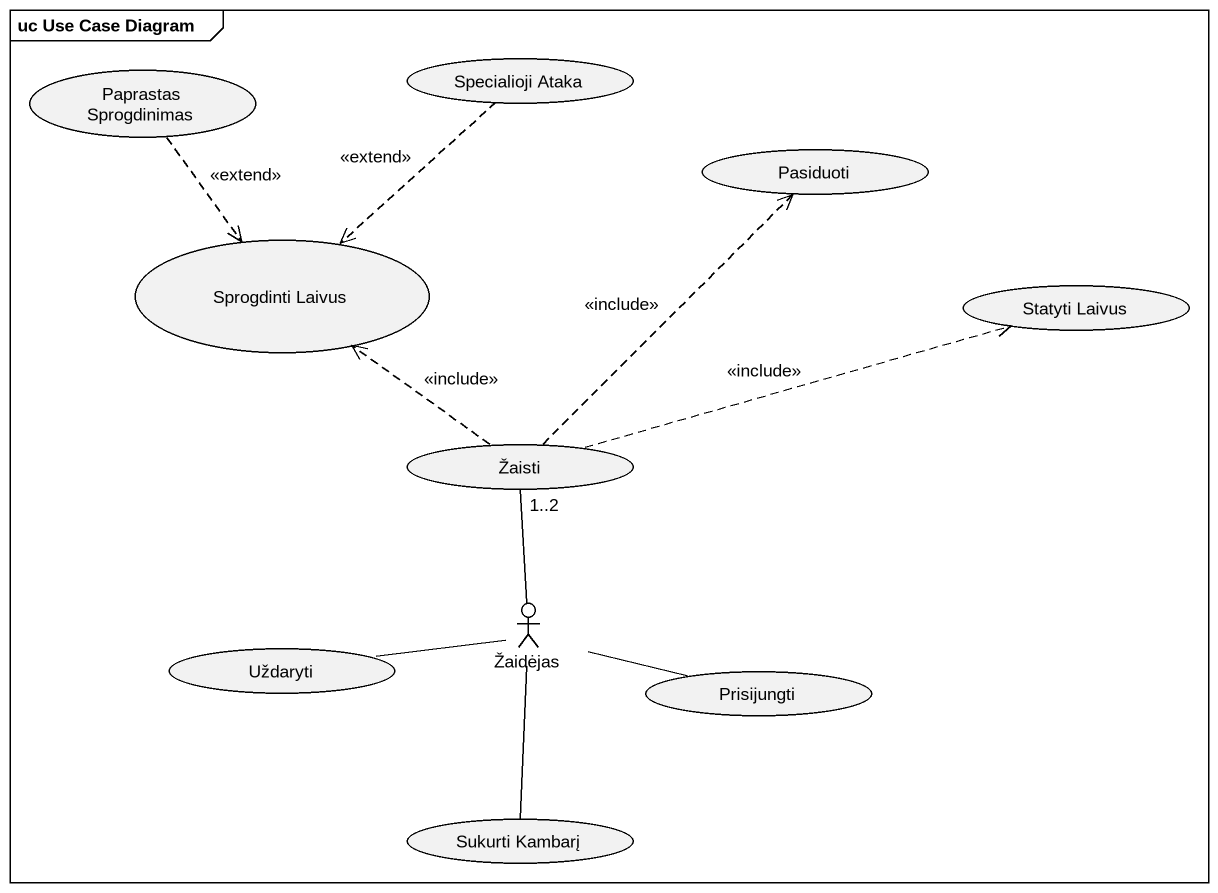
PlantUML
@startuml
mainframe uc Use Case Diagram
usecase "Paprastas Sprogdinimas" as Paprastas_Sprogdinimas
usecase "Specialioji Ataka" as Specialioji_Ataka
usecase Pasiduoti
usecase "Sprogdinti Laivus" as Sprogdinti_Laivus
usecase "Statyti Laivus" as Statyti_Laivus
usecase Žaisti
actor Žaidėjas
usecase Uždaryti
usecase Prisijungti
usecase "Sukurti Kambarį" as Sukurti_Kambarį
Paprastas_Sprogdinimas ..> Sprogdinti_Laivus : <<extend>>
Specialioji_Ataka ..> Sprogdinti_Laivus : <<extend>>
Žaisti .up.> Pasiduoti : <<include>>
Žaisti .up.> Sprogdinti_Laivus : <<include>>
Žaisti .right.> Statyti_Laivus : <<include>>
Žaidėjas -up- "1..2" Žaisti
Žaidėjas -left- Uždaryti
Žaidėjas -right- Prisijungti
Žaidėjas -- Sukurti_Kambarį
@enduml
